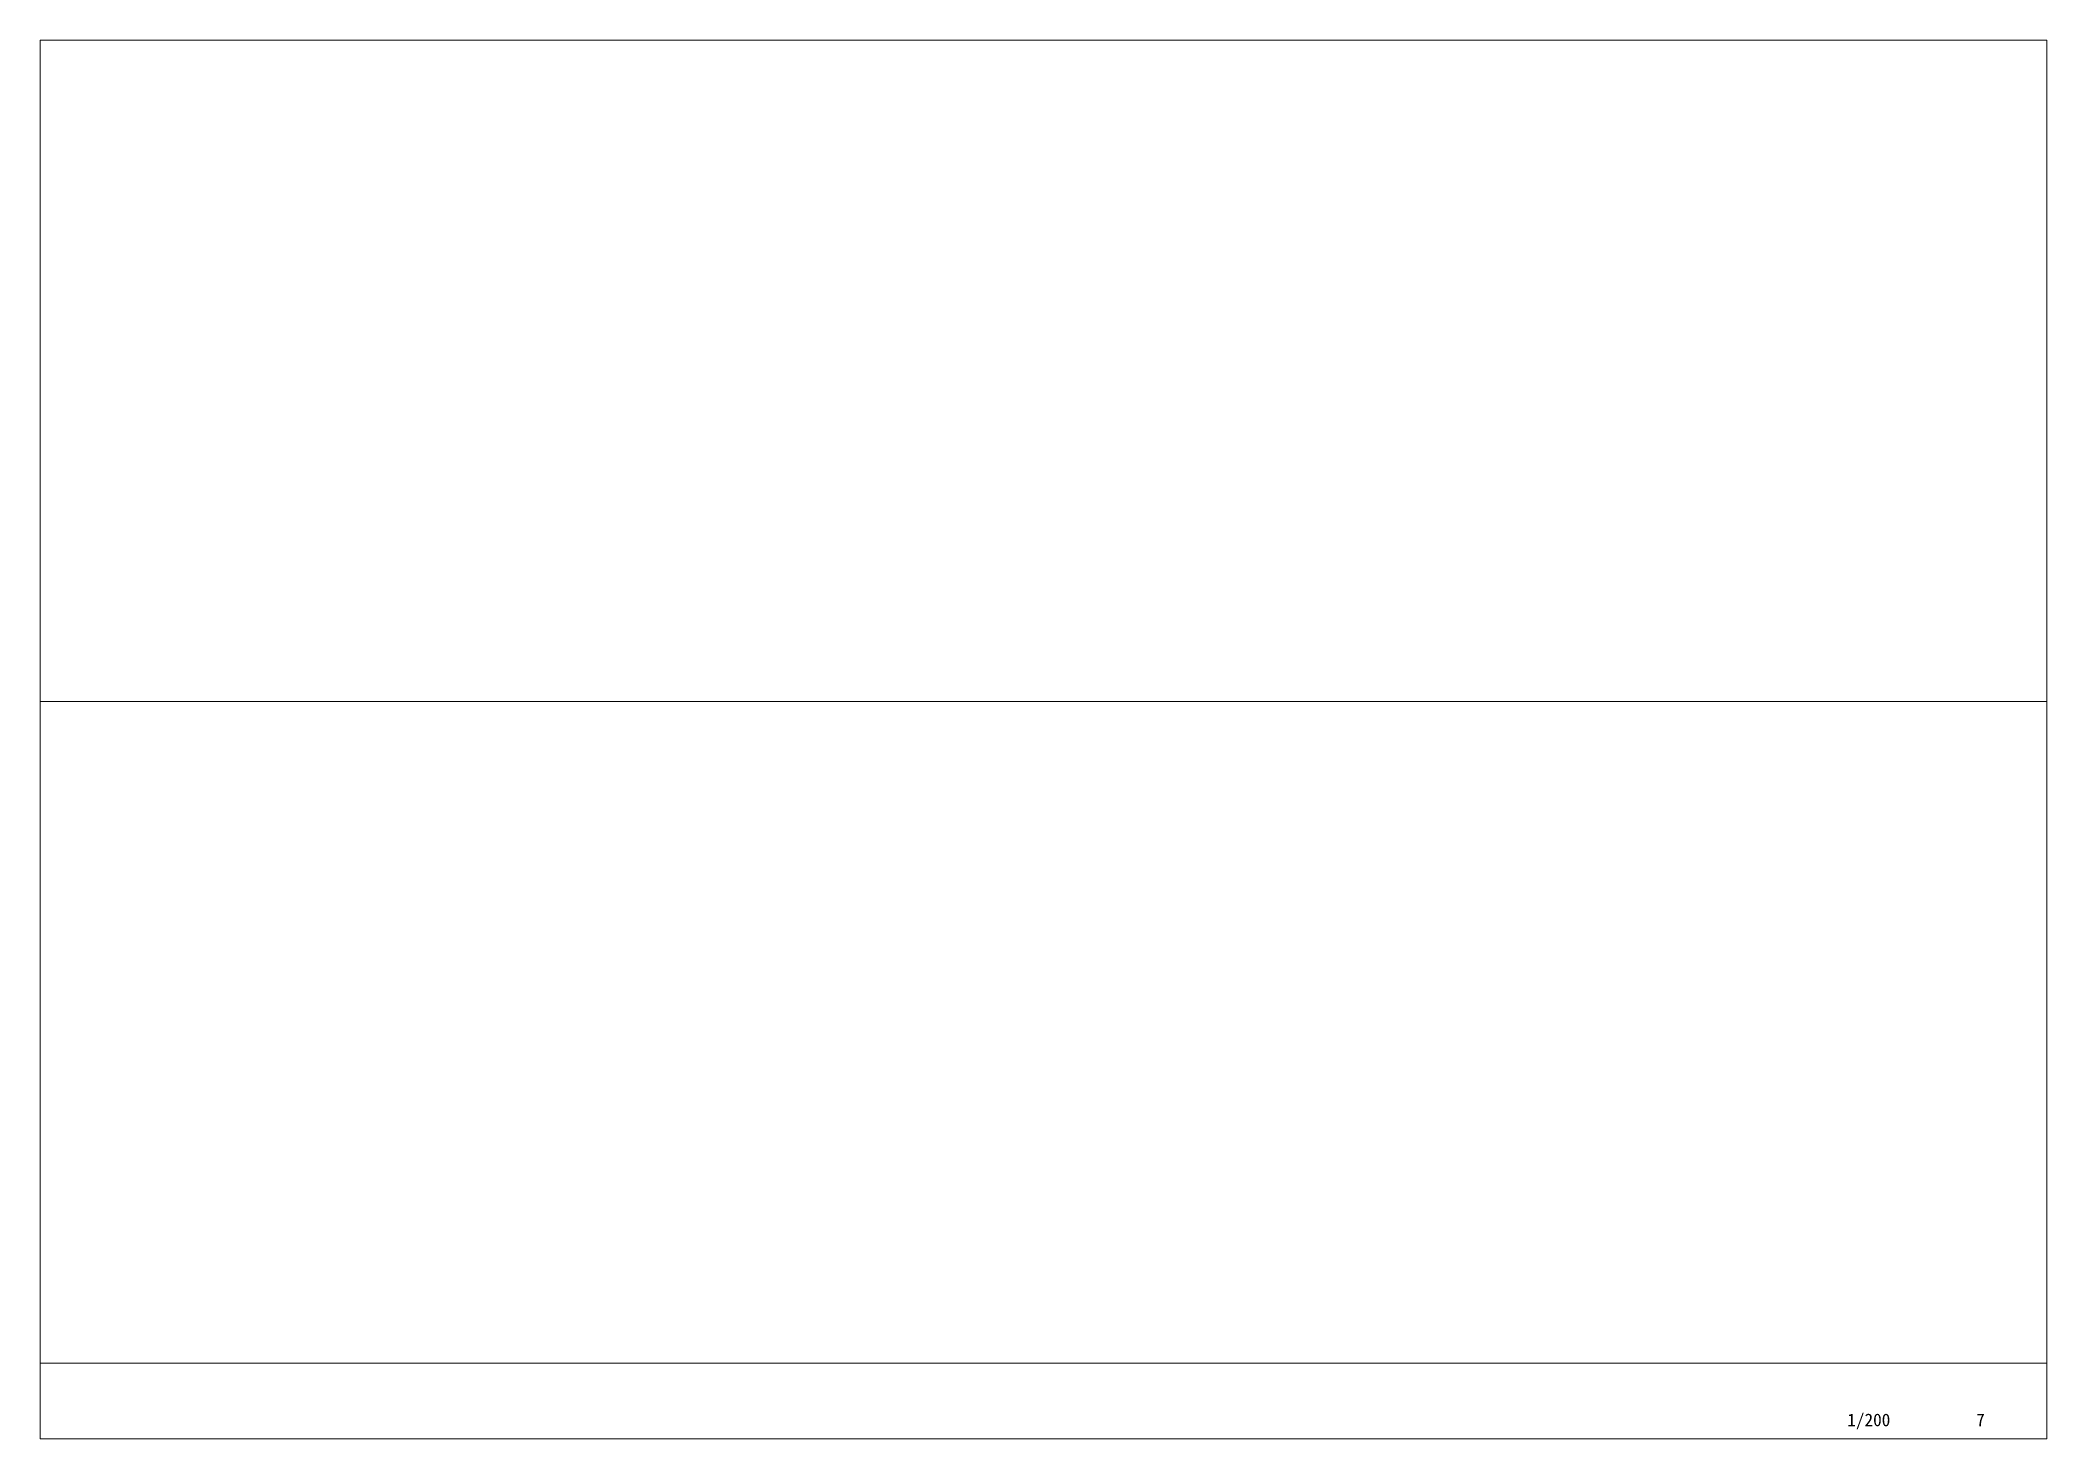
# Paper-space layout 'F_平縱(600)' of a CAD drawing. Header units: metres, sheet in millimetres. Extents: x 11 to 409, y 10 to 287.
import ezdxf
from ezdxf.enums import TextEntityAlignment as Align

# ---------------------------------------------------------------- set-up
doc = ezdxf.new("R2010")
doc.units = ezdxf.units.M
doc.layers.add('mview', color=5, linetype='CONTINUOUS', lineweight=0, plot=False)
doc.layers.add('圖框插入點', color=7, linetype='CONTINUOUS', lineweight=0, plot=False)
doc.layers.add('圖框文字', color=7, linetype='CONTINUOUS', lineweight=0)
doc.styles.add('圖框標題欄文字', font='kaiu.ttf')
doc.styles.add('標楷體', font='kaiu.ttf')

psp = doc.layouts.new('F_平縱(600)')

# ---------------------------------------------------------------- linework, layer by layer
at = {"layer": '圖框插入點'}
psp.add_lwpolyline([(11.37, 10.1), (408.63, 10.1), (408.63, 286.9), (11.37, 286.9)], close=True, dxfattribs=at)

# ---------------------------------------------------------------- texts
at = {"layer": '圖框文字', "style": '圖框標題欄文字'}
psp.add_text('1/200', height=2.5, dxfattribs=at).set_placement((373.38, 13.85), align=Align.MIDDLE_CENTER)
at = {"layer": '圖框文字', "insert": (395.5, 13.85), "char_height": 2.5, "attachment_point": 5, "style": '標楷體'}
psp.add_mtext('7', dxfattribs=at)

# ---------------------------------------------------------------- viewports
at = {"layer": 'mview'}
psp.add_viewport(center=(210, 221.45), size=(397.25, 130.902), view_center_point=(38710.061, 21046.559), view_height=78.54123, status=3, dxfattribs=at)
psp.add_viewport(center=(210, 90.55), size=(397.25, 130.902), view_center_point=(38710.061, 21046.559), view_height=78.54123, dxfattribs=at)

doc.saveas('drawing.dxf')
